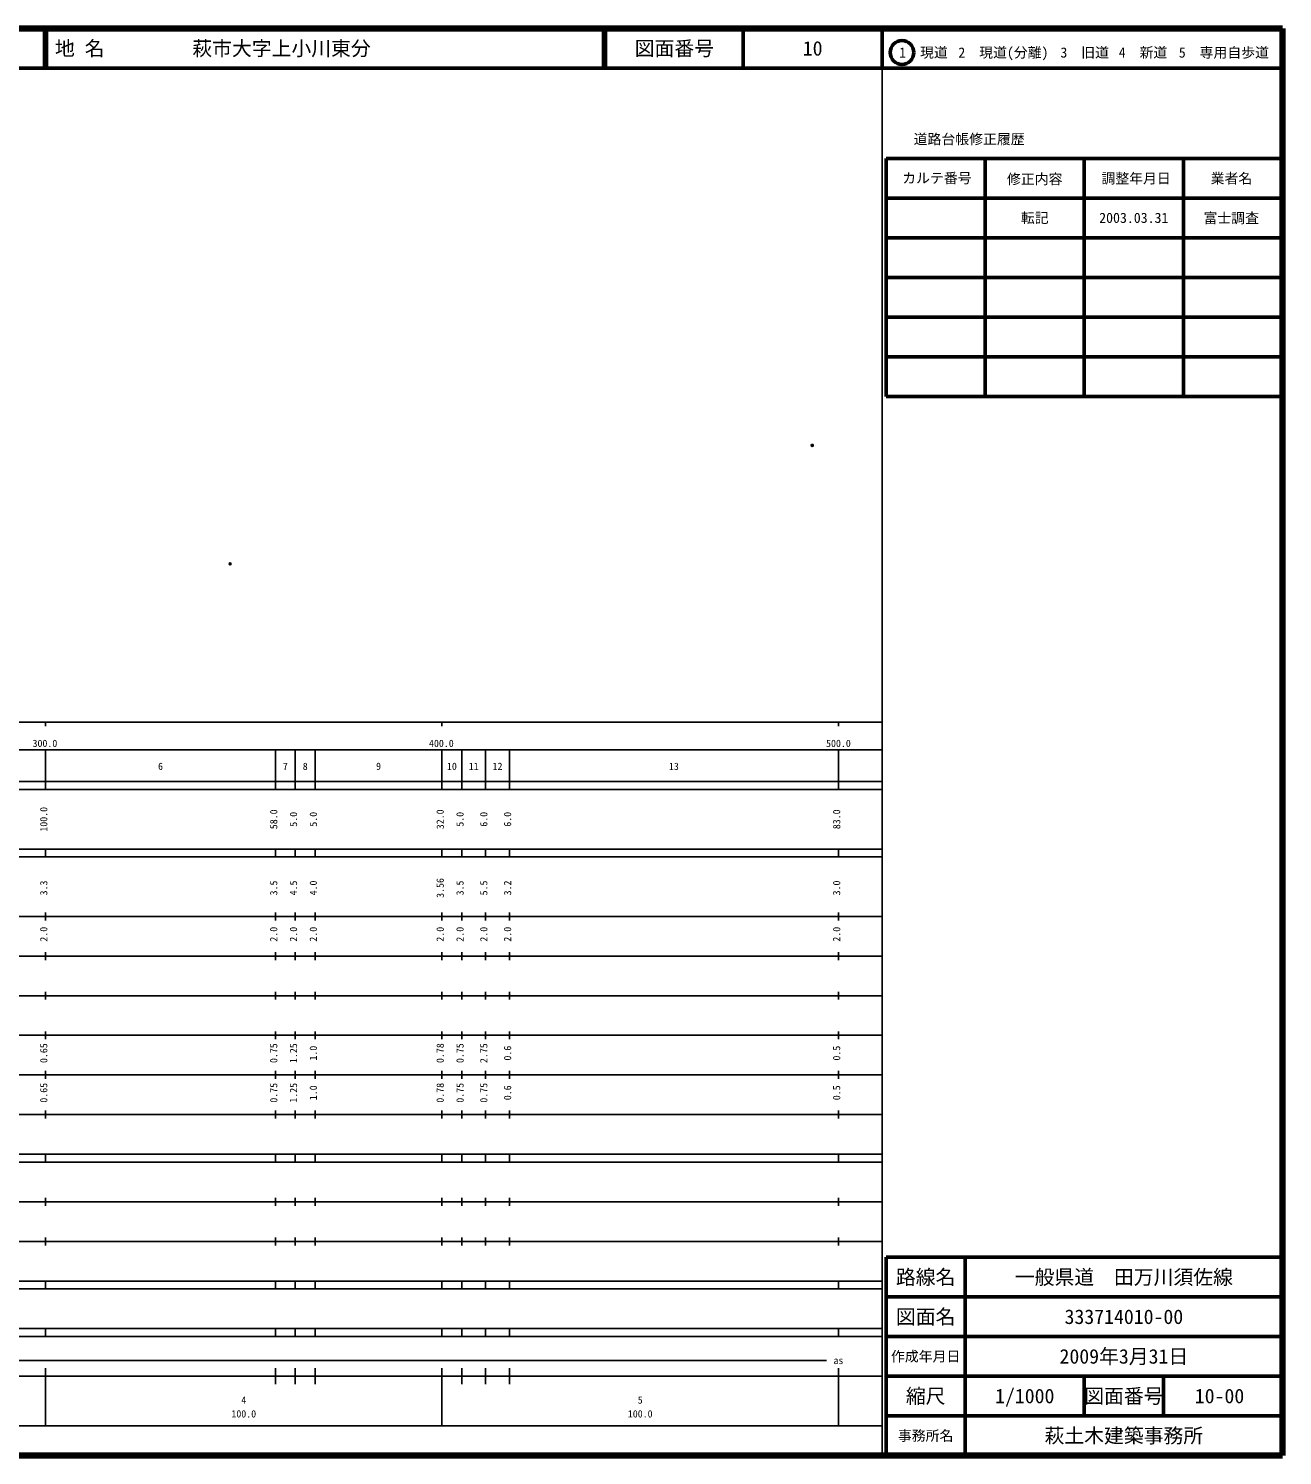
# Model space of a CAD drawing. Units: millimetres on the paper. Extents: x 40 to 680, y 20 to 380.
# Drawn here: x 363.7 to 680, y 20 to 380 of the extents above; entities that cross this region are included whole.
import ezdxf
from ezdxf.enums import TextEntityAlignment as Align

# ---------------------------------------------------------------- set-up
doc = ezdxf.new("R2010")
doc.units = ezdxf.units.MM
doc.header["$PDMODE"] = 32
doc.header["$PDSIZE"] = 0.5
doc.layers.add('M-OTRS', color=6, linetype='Continuous')
doc.layers.add('M-TTL-TXT', color=7, linetype='Continuous')
for name, color, linetype, lineweight in [('M-TTL', 2, 'Continuous', 140), ('M-TTL-BAND', 7, 'Continuous', 25), ('M-TTL-FRAM', 2, 'Continuous', 50), ('M-TTL-LINE', 7, 'Continuous', 50)]:
    doc.layers.add(name, color=color, linetype=linetype, lineweight=lineweight)
doc.styles.add('ＭＳ ゴシック', font='')
doc.styles.get('ＭＳ ゴシック').set_extended_font_data('MS Gothic')

msp = doc.modelspace()

# ---------------------------------------------------------------- linework, layer by layer
at = {"layer": 'M-OTRS'}
for p in [(561.413, 274.842), (414.559, 244.973)]:
    msp.add_point(p, dxfattribs=at)
at = {"layer": 'M-TTL'}
for p, q in [((680, 380), (40, 380)), ((680, 20), (680, 380)), ((40, 20), (680, 20))]:
    msp.add_line(p, q, dxfattribs=at)
at = {"layer": 'M-TTL-BAND'}
for p, q in [((579, 20), (579, 370)), ((40, 205), (579, 205)), ((368, 205), (368, 204)), ((468, 205), (468, 204)), ((568, 205), (568, 204)), ((68, 198), (579, 198)), ((368, 188), (368, 198)), ((426, 188), (426, 198)), ((431, 188), (431, 198)), ((436, 188), (436, 198)), ((468, 188), (468, 198)), ((473, 188), (473, 198)), ((479, 188), (479, 198)), ((485, 188), (485, 198)), ((568, 188), (568, 198)), ((40, 190), (579, 190)), ((40, 188), (579, 188)), ((40, 173), (579, 173)), ((368, 171), (368, 173)), ((426, 171), (426, 173)), ((431, 171), (431, 173)), ((436, 171), (436, 173)), ((468, 171), (468, 173)), ((473, 171), (473, 173)), ((479, 171), (479, 173)), ((485, 171), (485, 173)), ((568, 171), (568, 173)), ((40, 171), (579, 171)), ((40, 156), (579, 156)), ((368, 155), (368, 157)), ((426, 155), (426, 157)), ((431, 155), (431, 157)), ((436, 155), (436, 157)), ((468, 155), (468, 157)), ((473, 155), (473, 157)), ((479, 155), (479, 157)), ((485, 155), (485, 157)), ((568, 155), (568, 157)), ((46, 146), (579, 146)), ((368, 145), (368, 147)), ((426, 145), (426, 147)), ((431, 145), (431, 147)), ((436, 145), (436, 147)), ((468, 145), (468, 147)), ((473, 145), (473, 147)), ((479, 145), (479, 147)), ((485, 145), (485, 147)), ((568, 145), (568, 147)), ((368, 135), (368, 137)), ((426, 135), (426, 137)), ((431, 135), (431, 137)), ((436, 135), (436, 137)), ((468, 135), (468, 137)), ((473, 135), (473, 137)), ((479, 135), (479, 137)), ((485, 135), (485, 137)), ((568, 135), (568, 137)), ((52, 136), (579, 136)), ((46, 126), (579, 126)), ((368, 125), (368, 127)), ((426, 125), (426, 127)), ((431, 125), (431, 127)), ((436, 125), (436, 127)), ((468, 125), (468, 127)), ((473, 125), (473, 127)), ((479, 125), (479, 127)), ((485, 125), (485, 127)), ((568, 125), (568, 127)), ((52, 116), (579, 116)), ((368, 115), (368, 117)), ((426, 115), (426, 117)), ((431, 115), (431, 117)), ((436, 115), (436, 117)), ((468, 115), (468, 117)), ((473, 115), (473, 117)), ((479, 115), (479, 117)), ((485, 115), (485, 117)), ((568, 115), (568, 117)), ((46, 106), (579, 106)), ((368, 105), (368, 107)), ((426, 105), (426, 107)), ((431, 105), (431, 107)), ((436, 105), (436, 107)), ((468, 105), (468, 107)), ((473, 105), (473, 107)), ((479, 105), (479, 107)), ((485, 105), (485, 107)), ((568, 105), (568, 107)), ((40, 96), (579, 96)), ((40, 94), (579, 94)), ((368, 94), (368, 96)), ((426, 94), (426, 96)), ((431, 94), (431, 96)), ((436, 94), (436, 96)), ((468, 94), (468, 96)), ((473, 94), (473, 96)), ((479, 94), (479, 96)), ((485, 94), (485, 96)), ((568, 94), (568, 96)), ((49, 84), (579, 84)), ((368, 83), (368, 85)), ((426, 83), (426, 85)), ((431, 83), (431, 85)), ((436, 83), (436, 85)), ((468, 83), (468, 85)), ((473, 83), (473, 85)), ((479, 83), (479, 85)), ((485, 83), (485, 85)), ((568, 83), (568, 85)), ((40, 74), (579, 74)), ((368, 73), (368, 75)), ((426, 73), (426, 75)), ((431, 73), (431, 75)), ((436, 73), (436, 75)), ((468, 73), (468, 75)), ((473, 73), (473, 75)), ((479, 73), (479, 75)), ((485, 73), (485, 75)), ((568, 73), (568, 75)), ((40, 64), (579, 64)), ((40, 62), (579, 62)), ((368, 62), (368, 64)), ((426, 62), (426, 64)), ((431, 62), (431, 64)), ((436, 62), (436, 64)), ((468, 62), (468, 64)), ((473, 62), (473, 64)), ((479, 62), (479, 64)), ((485, 62), (485, 64)), ((568, 62), (568, 64)), ((40, 52), (579, 52)), ((368, 50), (368, 52)), ((426, 50), (426, 52)), ((431, 50), (431, 52)), ((436, 50), (436, 52)), ((468, 50), (468, 52)), ((473, 50), (473, 52)), ((479, 50), (479, 52)), ((485, 50), (485, 52)), ((568, 50), (568, 52)), ((40, 50), (579, 50)), ((71, 44), (565, 44)), ((40, 40), (579, 40)), ((368, 27.5), (368, 42)), ((426, 38), (426, 42)), ((431, 38), (431, 42)), ((436, 38), (436, 42)), ((468, 27.5), (468, 42)), ((473, 38), (473, 42)), ((479, 38), (479, 42)), ((485, 38), (485, 42)), ((568, 27.5), (568, 42)), ((68, 27.5), (579, 27.5))]:
    msp.add_line(p, q, dxfattribs=at)
at = {"layer": 'M-TTL-FRAM'}
for p, q in [((580, 347.197), (580, 287.197)), ((580, 347.197), (680, 347.197)), ((580, 287.197), (680, 287.197)), ((680, 70), (580, 70)), ((580, 70), (580, 20))]:
    msp.add_line(p, q, dxfattribs=at)
at = {"layer": 'M-TTL-LINE'}
for p, q in [((367.75, 380), (367.75, 370)), ((368.25, 380), (368.25, 370)), ((508.747, 380), (508.747, 370)), ((509.247, 380), (509.247, 370)), ((543.997, 380), (543.997, 370)), ((579, 380), (579, 370)), ((40, 370), (680, 370)), ((605, 347.197), (605, 287.197)), ((630, 347.197), (630, 287.197)), ((655, 347.197), (655, 287.197)), ((580, 337.197), (680, 337.197)), ((580, 327.197), (680, 327.197)), ((580, 317.197), (680, 317.197)), ((580, 307.197), (680, 307.197)), ((580, 297.197), (680, 297.197)), ((600, 70), (600, 20)), ((680, 60), (580, 60)), ((680, 50), (580, 50)), ((680, 40), (580, 40)), ((630, 40), (630, 30)), ((650, 40), (650, 30)), ((680, 30), (580, 30))]:
    msp.add_line(p, q, dxfattribs=at)
msp.add_circle((584.031, 373.958), 3, dxfattribs=at)

# ---------------------------------------------------------------- texts
at = {"layer": 'M-TTL-BAND', "style": 'ＭＳ ゴシック'}
for s, p in [('300.0', (367.844, 198.195)), ('400.0', (467.844, 198.195)), ('500.0', (568, 198.195)), ('6', (397, 192.405)), ('7', (428.5, 192.405)), ('8', (433.5, 192.405)), ('9', (452, 192.405)), ('10', (470.5, 192.405)), ('11', (476, 192.405)), ('12', (482, 192.405)), ('13', (526.5, 192.405)), ('as', (568, 42.5)), ('4', (418, 32.523)), ('5', (518, 32.523)), ('100.0', (418, 29.033)), ('100.0', (518, 29.033))]:
    msp.add_text(s, height=1.833, dxfattribs=at).set_placement(p, align=Align.BOTTOM_CENTER)
for s, p in [('100.0', (369, 180.5)), ('58.0', (427, 180.5)), ('5.0', (432, 180.5)), ('5.0', (437, 180.5)), ('32.0', (469, 180.5)), ('5.0', (474, 180.5)), ('6.0', (480, 180.5)), ('6.0', (486, 180.5)), ('83.0', (569, 180.5)), ('3.3', (369, 163.174)), ('3.5', (427, 163.174)), ('4.5', (432, 163.174)), ('4.0', (437, 163.174)), ('3.56', (469, 163.174)), ('3.5', (474, 163.174)), ('5.5', (480, 163.174)), ('3.2', (486, 163.174)), ('3.0', (569, 163.174)), ('2.0', (369, 151.5)), ('2.0', (427, 151.5)), ('2.0', (432, 151.5)), ('2.0', (437, 151.5)), ('2.0', (469, 151.5)), ('2.0', (474, 151.5)), ('2.0', (480, 151.5)), ('2.0', (486, 151.5)), ('2.0', (569, 151.5)), ('0.65', (369, 121.5)), ('0.75', (427, 121.5)), ('1.25', (432, 121.5)), ('1.0', (437, 121.5)), ('0.78', (469, 121.5)), ('0.75', (474, 121.5)), ('2.75', (480, 121.5)), ('0.6', (486, 121.5)), ('0.5', (569, 121.5)), ('0.65', (369, 111.5)), ('0.75', (427, 111.5)), ('1.25', (432, 111.5)), ('1.0', (437, 111.5)), ('0.78', (469, 111.5)), ('0.75', (474, 111.5)), ('0.75', (480, 111.5)), ('0.6', (486, 111.5)), ('0.5', (569, 111.5))]:
    msp.add_text(s, height=1.833, rotation=90, dxfattribs=at).set_placement(p, align=Align.BOTTOM_CENTER)
at = {"layer": 'M-TTL-TXT', "style": 'ＭＳ ゴシック'}
for s, p in [('地 名', (370.38, 375)), ('萩市大字上小川東分', (405.024, 375))]:
    msp.add_text(s, height=3.666, dxfattribs=at).set_placement(p, align=Align.MIDDLE_LEFT)
for s, height, p in [('図面番号', 3.666, (526.622, 375)), ('10', 3.666, (561.497, 375)), ('1\u3000現道', 2.566, (589.448, 373.958)), ('2\u3000現道(分離)', 2.566, (609.619, 373.958)), ('3\u3000旧道', 2.566, (630.121, 373.958)), ('4\u3000新道', 2.566, (644.824, 373.958)), ('5\u3000専用自歩道', 2.566, (665.228, 373.958)), ('道路台帳修正履歴', 2.566, (600.968, 352.113)), ('カルテ番号', 2.566, (592.839, 342.277)), ('修正内容', 2.566, (617.509, 342.023)), ('調整年月日', 2.566, (643.089, 342.197)), ('業者名', 2.566, (667.134, 342.197)), ('転記', 2.566, (617.5, 332.245)), ('2003.03.31', 2.566, (642.5, 332.245)), ('富士調査', 2.566, (667.077, 332.189)), ('路線名', 3.666, (590, 65)), ('路線名', 3.666, (590, 65)), ('一般県道\u3000田万川須佐線', 3.666, (640, 65)), ('図面名', 3.666, (590, 55)), ('図面名', 3.666, (590, 55)), ('333714010-00', 3.666, (640, 55)), ('2009年3月31日', 3.666, (640, 45)), ('作成年月日', 2.566, (590, 45)), ('作成年月日', 2.566, (590, 45)), ('縮尺', 3.666, (590, 35)), ('縮尺', 3.666, (590, 35)), ('1/1000', 3.666, (615, 35)), ('図面番号', 3.666, (640, 35)), ('図面番号', 3.666, (640, 35)), ('10-00', 3.666, (664.125, 35)), ('事務所名', 2.566, (590, 25)), ('事務所名', 2.566, (590, 25)), ('萩土木建築事務所', 3.666, (640, 25))]:
    msp.add_text(s, height=height, dxfattribs=at).set_placement(p, align=Align.MIDDLE_CENTER)

doc.saveas('drawing.dxf')
